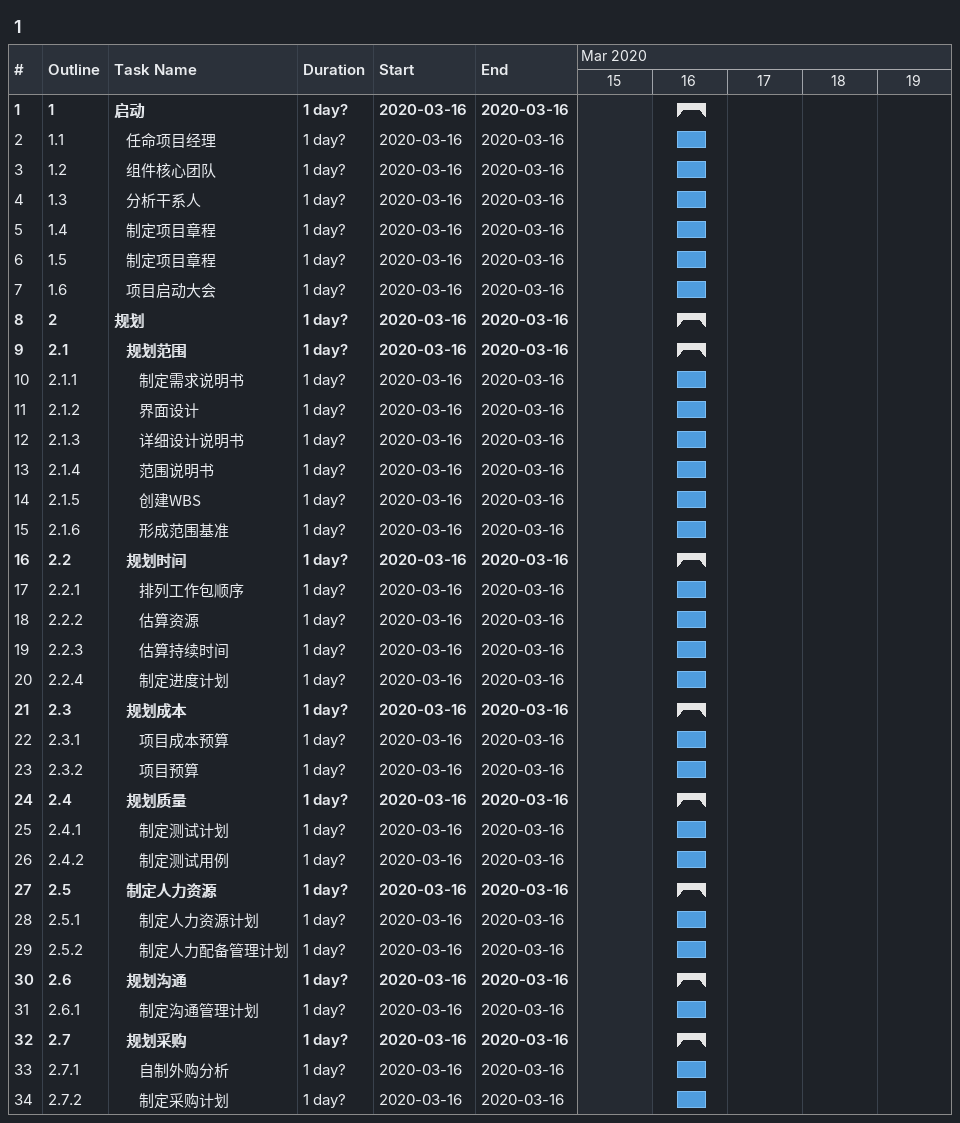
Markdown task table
1

| ID | WBS | Task | Duration | Start | Finish |
|---|---|---|---|---|---|
| 1 | 1 | **启动** | 1d? | 2020-03-16 | 2020-03-16 |
| 2 | 1.1 | 任命项目经理 | 1d? | 2020-03-16 | 2020-03-16 |
| 3 | 1.2 | 组件核心团队 | 1d? | 2020-03-16 | 2020-03-16 |
| 4 | 1.3 | 分析干系人 | 1d? | 2020-03-16 | 2020-03-16 |
| 5 | 1.4 | 制定项目章程 | 1d? | 2020-03-16 | 2020-03-16 |
| 6 | 1.5 | 制定项目章程 | 1d? | 2020-03-16 | 2020-03-16 |
| 7 | 1.6 | 项目启动大会 | 1d? | 2020-03-16 | 2020-03-16 |
| 8 | 2 | **规划** | 1d? | 2020-03-16 | 2020-03-16 |
| 9 | 2.1 | **规划范围** | 1d? | 2020-03-16 | 2020-03-16 |
| 10 | 2.1.1 | 制定需求说明书 | 1d? | 2020-03-16 | 2020-03-16 |
| 11 | 2.1.2 | 界面设计 | 1d? | 2020-03-16 | 2020-03-16 |
| 12 | 2.1.3 | 详细设计说明书 | 1d? | 2020-03-16 | 2020-03-16 |
| 13 | 2.1.4 | 范围说明书 | 1d? | 2020-03-16 | 2020-03-16 |
| 14 | 2.1.5 | 创建WBS | 1d? | 2020-03-16 | 2020-03-16 |
| 15 | 2.1.6 | 形成范围基准 | 1d? | 2020-03-16 | 2020-03-16 |
| 16 | 2.2 | **规划时间** | 1d? | 2020-03-16 | 2020-03-16 |
| 17 | 2.2.1 | 排列工作包顺序 | 1d? | 2020-03-16 | 2020-03-16 |
| 18 | 2.2.2 | 估算资源 | 1d? | 2020-03-16 | 2020-03-16 |
| 19 | 2.2.3 | 估算持续时间 | 1d? | 2020-03-16 | 2020-03-16 |
| 20 | 2.2.4 | 制定进度计划 | 1d? | 2020-03-16 | 2020-03-16 |
| 21 | 2.3 | **规划成本** | 1d? | 2020-03-16 | 2020-03-16 |
| 22 | 2.3.1 | 项目成本预算 | 1d? | 2020-03-16 | 2020-03-16 |
| 23 | 2.3.2 | 项目预算 | 1d? | 2020-03-16 | 2020-03-16 |
| 24 | 2.4 | **规划质量** | 1d? | 2020-03-16 | 2020-03-16 |
| 25 | 2.4.1 | 制定测试计划 | 1d? | 2020-03-16 | 2020-03-16 |
| 26 | 2.4.2 | 制定测试用例 | 1d? | 2020-03-16 | 2020-03-16 |
| 27 | 2.5 | **制定人力资源** | 1d? | 2020-03-16 | 2020-03-16 |
| 28 | 2.5.1 | 制定人力资源计划 | 1d? | 2020-03-16 | 2020-03-16 |
| 29 | 2.5.2 | 制定人力配备管理计划 | 1d? | 2020-03-16 | 2020-03-16 |
| 30 | 2.6 | **规划沟通** | 1d? | 2020-03-16 | 2020-03-16 |
| 31 | 2.6.1 | 制定沟通管理计划 | 1d? | 2020-03-16 | 2020-03-16 |
| 32 | 2.7 | **规划采购** | 1d? | 2020-03-16 | 2020-03-16 |
| 33 | 2.7.1 | 自制外购分析 | 1d? | 2020-03-16 | 2020-03-16 |
| 34 | 2.7.2 | 制定采购计划 | 1d? | 2020-03-16 | 2020-03-16 |
